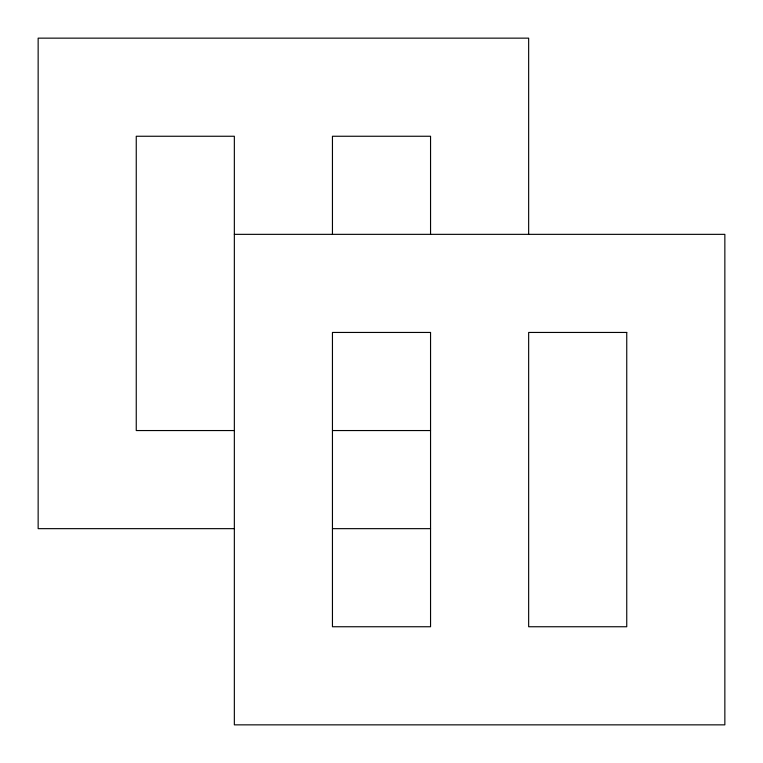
<?xml version="1.0" encoding="UTF-8"?>
<svg xmlns="http://www.w3.org/2000/svg" width="763" height="763" viewBox="0 0 763 763"><rect width="100%" height="100%" fill="white"/><g stroke="black" fill="none" stroke-linecap="round" stroke-linejoin="round"><path stroke-width="1.14" d="M234.346 234.346L724.85 234.346L724.85 724.85L234.346 724.85L234.346 136.253L136.253 136.253L136.253 430.551L234.346 430.551M332.449 430.551L430.551 430.551M234.346 528.654L38.15 528.654L38.15 38.15L528.654 38.15L528.654 234.346M332.449 528.654L430.551 528.654M430.551 234.346L430.551 136.253L332.449 136.253L332.449 234.346M430.551 332.449L332.449 332.449L332.449 626.747L430.551 626.747L430.551 332.449M626.747 332.449L528.654 332.449L528.654 626.747L626.747 626.747L626.747 332.449"/></g></svg>
